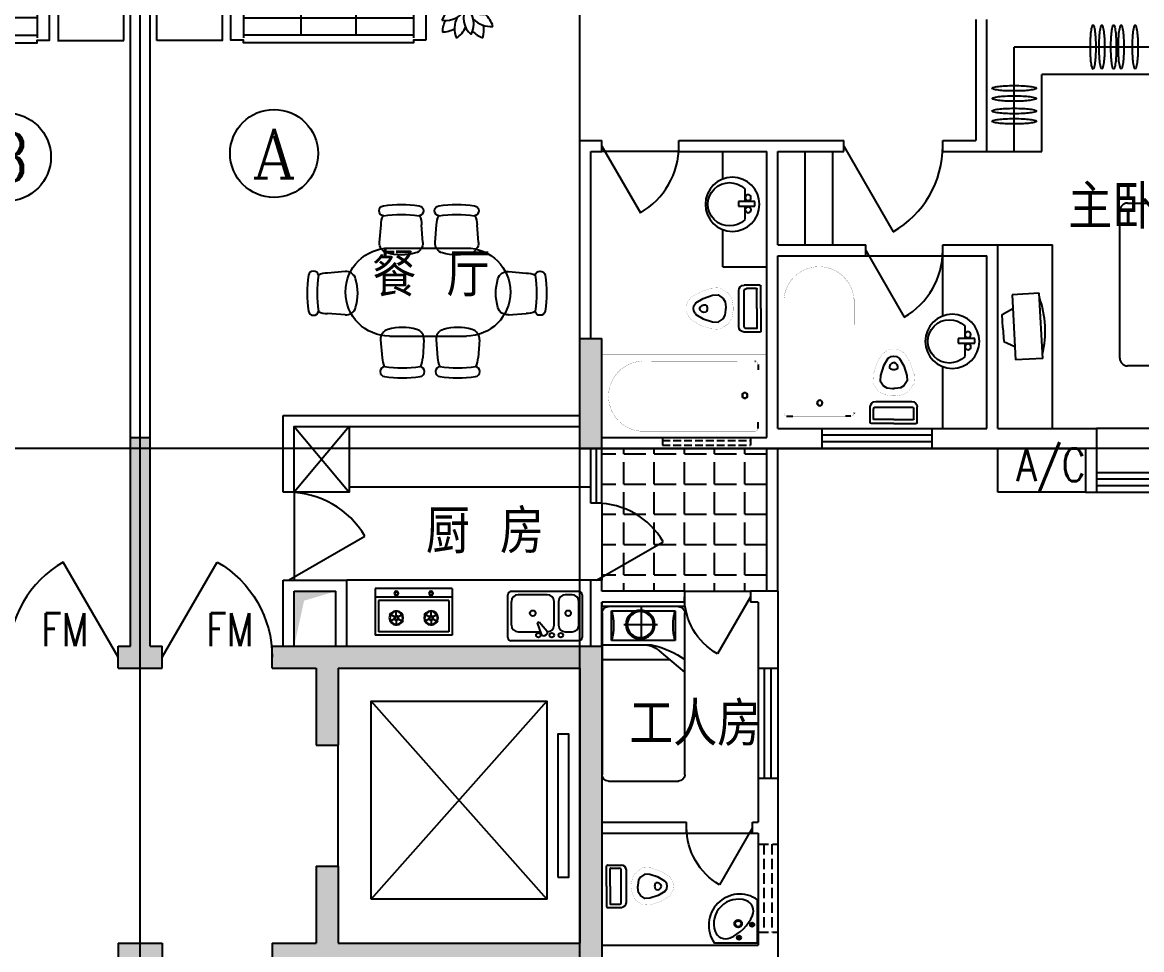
# Model space of a CAD drawing. Header units: millimetres. Extents: x 1460 to 36657, y 698 to 48137.
# Drawn here: x 15334 to 25516, y 28527 to 36962 of the extents above; entities that cross this region are included whole.
import ezdxf
from ezdxf.enums import TextEntityAlignment as Align

# ---------------------------------------------------------------- set-up
doc = ezdxf.new("R2010")
doc.units = ezdxf.units.MM
doc.linetypes.add('DASH', pattern=[0.35, 0.25, -0.1])
doc.linetypes.add('DOTE', pattern=[2.42, 2, -0.2, 0.02, -0.2])
for name, color, linetype in [('AXIS', 3, 'Continuous'), ('AXIS_TEXT', 7, 'Continuous'), ('DOTE', 1, 'DOTE'), ('F', 12, 'Continuous'), ('MC', 4, 'Continuous'), ('SO', 9, 'Continuous'), ('WALL', 4, 'Continuous'), ('WINDOW', 5, 'Continuous'), ('WINDOW_TEXT', 7, 'Continuous')]:
    doc.layers.add(name, color=color, linetype=linetype)
doc.styles.add('ATT', font='TXT')
doc.styles.add('CHINA', font='romant', dxfattribs={"width": 0.8, "height": 150, "bigfont": 'fs64f'})
doc.styles.add('COMPLEX', font='COMPLEX')
doc.styles.add('DIM_FONT', font='SIMPLEX.shx', dxfattribs={"width": 0.8})
doc.styles.add('HZTXT', font='SIMPLEX', dxfattribs={"bigfont": 'HZTXT'})
doc.styles.add('SIMPLEX', font='SIMPLEX.SHX')
doc.styles.get("Standard").update_dxf_attribs({"font": 'arial.ttf'})

# ---------------------------------------------------------------- blocks, each defined once
blk = doc.blocks.new('_DBLK')
blk.add_line((-0.5, 0), (0, -0.866))
blk.add_arc((-0.5, 0), 1, 300, 0)
at = {"style": 'SIMPLEX', "flags": 9}
blk.add_attdef('A', text='', height=1, dxfattribs=at).set_placement((0, 1.5), align=Align.MIDDLE)
blk = doc.blocks.new('12PCOU13')
at = {"color": 0, "linetype": 'ByBlock'}
for p, q in [((24, 37), (24, 35)), ((23, 34), (2, 34)), ((3, -34), (3, 34)), ((10, 34), (10, -34)), ((12, 34), (12, -34)), ((14, 34), (14, -34)), ((24, 35), (23, 34)), ((27, 34), (23, 34)), ((33, 11), (3, 11)), ((33, -11), (3, -11)), ((23, -34), (2, -34)), ((27, -34), (23, -34)), ((24, -35), (23, -34)), ((24, -37), (24, -35))]:
    blk.add_line(p, q, dxfattribs=at)
blk.add_lwpolyline([(1, -39), (1, -34), (0, -34), (0, 34), (1, 34), (1, 39), (23, 39), (24, 37), (27, 37), (27, 34), (33, 34), (33, -34), (27, -34), (27, -37), (24, -37), (23, -39)], close=True, dxfattribs=at)
blk = doc.blocks.new('-SOF5')
at = {"xscale": 22.75, "yscale": 22.75, "zscale": 22.75}
blk.add_blockref('12PCOU13', (-6, 890), dxfattribs=at)
blk = doc.blocks.new('12PPLT03')
at = {"color": 0, "linetype": 'ByBlock'}
for centre, radius, start, end in [((-0.374, 0.045), 0.323, 57.5086, 91.2476), ((0.135, 0.406), 0.518, 184.2105, 205.3514), ((0.152, 0.32), 0.354, 170.7761, 244.5159), ((-0.318, 0.073), 0.327, 347.0447, 68.2473), ((0.333, 0.25), 0.417, 143.1301, 173.4932), ((-0.292, 0.25), 0.384, 351.1324, 40.6013), ((0.428, -0.003), 0.518, 112.2105, 133.3514), ((-0.073, 0.37), 0.323, 345.5086, 19.2476), ((-0.328, -0.2), 0.384, 63.1324, 112.6013), ((-0.029, 0.325), 0.327, 275.0447, 356.2473), ((0.351, -0.046), 0.354, 98.7761, 172.5159), ((0.341, -0.24), 0.417, 71.1301, 101.4931), ((-0.135, 0.394), 0.417, 215.1301, 245.4932), ((-0.168, -0.28), 0.327, 59.0447, 140.2473), ((-0.257, 0.244), 0.354, 242.7761, 316.5159), ((-0.311, -0.169), 0.354, 314.7761, 28.5159), ((0.065, -0.348), 0.354, 26.7761, 100.5159), ((0.3, 0.128), 0.327, 203.0447, 284.2473), ((0.148, 0.355), 0.384, 279.1324, 328.6013), ((0.129, -0.408), 0.518, 40.2105, 61.3514), ((-0.159, -0.342), 0.323, 129.5086, 163.2476), ((0.089, -0.374), 0.384, 135.1324, 184.6013), ((0.214, -0.246), 0.327, 131.0447, 212.2473), ((0.329, 0.183), 0.323, 273.5086, 307.2476), ((-0.344, 0.254), 0.518, 256.2105, 277.3514), ((-0.417, -0.006), 0.417, 287.1301, 317.4932), ((0.383, -0.031), 0.384, 207.1324, 256.6013), ((-0.123, -0.398), 0.417, 359.1301, 29.4931), ((0.276, -0.256), 0.323, 201.5086, 235.2476), ((-0.348, -0.249), 0.518, 328.2105, 349.3514)]:
    blk.add_arc(centre, radius, start, end, dxfattribs=at)
at = {"color": 0, "linetype": 'ByBlock', "style": 'ATT'}
for tag, p, flags in [('ITEM', (0, -2.25), 3), ('ROOM_NUMBER', (0, -3.583), 1)]:
    blk.add_attdef(tag, p, '', height=1, dxfattribs=dict(at, flags=flags))
blk = doc.blocks.new('F-FLOW5')
at = {"xscale": 6, "yscale": 6, "zscale": 6}
blk.add_blockref('12PPLT03', (-0.03, 0.27), dxfattribs=at)
blk = doc.blocks.new('-FLOW4')
at = {"xscale": 75, "yscale": 75, "zscale": 75}
blk.add_blockref('F-FLOW5', (-3.1, -19.1), dxfattribs=at)
blk = doc.blocks.new('12PLMP13')
at = {"color": 0, "linetype": 'ByBlock'}
for p, q in [((7.88, 3), (0, 3)), ((0, 3), (0, -3)), ((18, 0.38), (0.83, 0.38)), ((7.88, 0.38), (7.88, 3)), ((18, 0.38), (18, -0.38)), ((18, 0.25), (67.39, 0.25)), ((0, -3), (7.88, -3)), ((0.83, -0.38), (18, -0.38)), ((7.88, -3), (7.88, -0.38)), ((18, -0.25), (67.39, -0.25))]:
    blk.add_line(p, q, dxfattribs=at)
for centre, radius in [((0.5, 0), 0.5), ((69.12, 0), 1.75)]:
    blk.add_circle(centre, radius, dxfattribs=at)
blk.add_arc((69.12, 0), 7.62, 181.8789, 178.1211, dxfattribs=at)
blk = doc.blocks.new('-LAMP6')
at = {"xscale": 23, "yscale": 23, "zscale": 23}
blk.add_blockref('12PLMP13', (3, 15), dxfattribs=at)
blk = doc.blocks.new('-SOFZ33')
at = {"layer": 'F'}
for p, q in [((-123, 305), (479, 305)), ((-116, -283), (-116, 305)), ((479, 305), (479, -283)), ((479, -283), (-116, -283))]:
    blk.add_line(p, q, dxfattribs=at)
blk.add_lwpolyline([(-1969, -196), (-2099, -196), (-2099, -1984, 0.414214), (-1799, -2284), (-35, -2284), (-35, -2118)], format="xyb", dxfattribs=at)
blk.add_circle((-1076, -1152), 320, dxfattribs=at)
for p, rotation in [((-1972, 321), 270), ((482, -340), 180)]:
    blk.add_blockref('-SOF5', p, dxfattribs=dict(at, rotation=rotation))
at = {"layer": 'F', "xscale": 1.32, "yscale": 1.32, "zscale": 1.32, "rotation": 270}
blk.add_blockref('-FLOW4', (-2340, -4), dxfattribs=at)
at = {"layer": 'F', "xscale": 0.68, "zscale": 0.68, "rotation": 226.0756363283887}
blk.add_blockref('-LAMP6', (204, 22), dxfattribs=at)
blk = doc.blocks.new('_AXISO')
blk.add_circle((0, 0), 0.5)
at = {"layer": 'AXIS_TEXT', "style": 'COMPLEX', "width": 1.041667}
blk.add_attdef('A', text='', height=0.56, dxfattribs=at).set_placement((-0.25, -0.28), (0.25, -0.28), align=Align.FIT)
blk = doc.blocks.new('_GCBLK')
at = {"linetype": 'DASH'}
for p, q in [((-0.5, -0.5), (-0.5, 0.5)), ((0.5, -0.5), (0.5, 0.5)), ((-0.5, 0.2), (0.5, 0.2)), ((-0.5, -0.2), (0.5, -0.2))]:
    blk.add_line(p, q, dxfattribs=at)
at = {"style": 'SIMPLEX', "flags": 9}
blk.add_attdef('A', text='', height=1, dxfattribs=at).set_placement((0, 1.5), align=Align.MIDDLE)
blk = doc.blocks.new('_WBLK')
for p, q in [((-0.5, 0.5), (0.5, 0.5)), ((0.5, 0.1667), (-0.5, 0.1667)), ((0.5, -0.1667), (-0.5, -0.1667)), ((-0.5, -0.5), (0.5, -0.5))]:
    blk.add_line(p, q)
at = {"layer": 'WINDOW_TEXT', "style": 'SIMPLEX', "flags": 9}
blk.add_attdef('A', text='', height=1, dxfattribs=at).set_placement((0, 1.5), align=Align.MIDDLE)
blk = doc.blocks.new('M_E7')
for p, q in [((-10, 112), (-151, 112)), ((-201, 62), (-201, -265)), ((-150, 61), (-150, -264)), ((-41, 81), (-130, 81)), ((-36, -102), (-36, 76)), ((0, -102), (0, 102)), ((-36, -102), (-36, -279)), ((0, -102), (0, -305)), ((-41, -284), (-130, -284)), ((-10, -315), (-151, -315))]:
    blk.add_line(p, q)
at = {"const_width": 1}
for points in [[(-651, -24), (-637, -1), (-550, 51), (-451, 83), (-371, 88), (-294, 37), (-262, -18), (-252, -84), (-252, -102)], [(-651, -180), (-637, -202), (-550, -254), (-451, -287), (-371, -292), (-294, -240), (-262, -186), (-252, -119), (-252, -102)]]:
    blk.add_lwpolyline(points, dxfattribs=at)
for points in [[(-597, -59), (-590, -49), (-523, -9), (-438, 19), (-389, 22), (-343, -9), (-325, -40), (-317, -89), (-317, -102)], [(-596, -145), (-590, -154), (-523, -194), (-438, -222), (-389, -225), (-343, -194), (-325, -164), (-317, -114), (-317, -102)]]:
    blk.add_lwpolyline(points)
blk.add_lwpolyline([(-644, -15, 0.39866), (-643, -191, 0.39866)], format="xyb", dxfattribs=at)
for centre, radius, start, end in [((-151, 62), 50, 90, 180), ((-10, 102), 10, 0, 90), ((-130, 61), 20, 90, 180), ((-41, 76), 5, 0, 90), ((-551, -102), 62.6, 137.0381, 223.979), ((-511, -114), 47.8, 77.2641, 164.6652), ((-511, -89), 47.8, 195.3348, 282.7359), ((-541, -103), 54.1, 1.1332, 40.3816), ((-541, -101), 54.1, 319.6184, 358.8668), ((-151, -265), 50, 180, 270), ((-130, -264), 20, 180, 270), ((-41, -279), 5, 270, 0), ((-10, -305), 10, 270, 0)]:
    blk.add_arc(centre, radius, start, end)
at = {"width": 0.8, "flags": 9}
for tag in ['XSIZE', 'YSIZE']:
    blk.add_attdef(tag, (0, 0), '', height=0.5, dxfattribs=at)
blk = doc.blocks.new('M_E25ESP')
at = {"color": 0, "linetype": 'ByBlock'}
for p, q in [((0, -307), (0, 307)), ((31, 338), (419, 338)), ((358, 307), (143, 307)), ((450, 307), (450, -307)), ((82, 245), (82, 40)), ((419, -20), (419, 245)), ((48, 2), (57, -12)), ((59, 31), (163, 70)), ((173, 53), (87, -18)), ((163, 70), (173, 53)), ((143, -82), (358, -82)), ((82, -184), (82, -245)), ((358, -123), (143, -123)), ((419, -245), (419, -184)), ((419, -338), (31, -338)), ((143, -307), (358, -307))]:
    blk.add_line(p, q, dxfattribs=at)
for centre, radius in [((251, 112), 25.6), ((51, 61), 20.5), ((51, -61), 20.5), ((51, -143), 20.5), ((251, -210), 25.6)]:
    blk.add_circle(centre, radius, dxfattribs=at)
for centre, radius, start, end in [((31, 307), 30.7, 90, 180), ((143, 245), 61.4, 90, 180), ((358, 245), 61.4, 0, 90), ((419, 307), 30.7, 0, 90), ((66, 12), 20.5, 110.5377, 210), ((74, -2), 20.5, 210, 309.4623), ((143, -20), 61.4, 180, 270), ((358, -20), 61.4, 270, 0), ((143, -184), 61.4, 90, 180), ((358, -184), 61.4, 0, 90), ((143, -245), 61.4, 180, 270), ((358, -245), 61.4, 270, 0), ((31, -307), 30.7, 180, 270), ((419, -307), 30.7, 270, 0)]:
    blk.add_arc(centre, radius, start, end, dxfattribs=at)
at = {"style": 'DIM_FONT', "width": 0.8, "flags": 9}
for tag in ['XSIZE', 'YSIZE']:
    blk.add_attdef(tag, (0, 0), '', height=0.5, dxfattribs=at)
blk = doc.blocks.new('12PSTG01')
at = {"color": 0, "linetype": 'ByBlock'}
for p, q in [((-4.996459, 8.562867), (-11.998837, 7.942727)), ((-4.996459, -8.562867), (-11.998837, -8.055343))]:
    blk.add_line(p, q, dxfattribs=at)
for centre, radius, start, end in [((28, 0), 48, 171.544527, 188.455473), ((-17.5, 6.763875), 2, 8.455473, 171.544527), ((31.956522, 0), 48, 171.544527, 188.455473), ((-11.998837, -0.056308), 7.999035, 90, 116.212212), ((-4.647836, 4.578088), 4, 16.10866, 95), ((-20.5, 0), 20.5, 343.89134, 16.10866), ((-17.5, -6.763875), 2, 188.455473, 351.544527), ((-11.998837, -0.056308), 7.999035, 243.61801, 270), ((-4.647836, -4.578088), 4, 265, 343.89134)]:
    blk.add_arc(centre, radius, start, end, dxfattribs=at)
at = {"color": 0, "linetype": 'ByBlock', "style": 'ATT'}
for tag, p, flags in [('ITEM', (-19.5, -17.5), 3), ('ROOM_NUMBER', (-19.5, -25.5), 1)]:
    blk.add_attdef(tag, p, '', height=6, dxfattribs=dict(at, flags=flags))
blk = doc.blocks.new('-CHAI2')
at = {"xscale": 23, "yscale": 23, "zscale": 23}
blk.add_blockref('12PSTG01', (458, 200), dxfattribs=at)
blk = doc.blocks.new('-KTH3')
at = {"layer": 'F'}
for p, q in [((331, 392), (-369, 392)), ((331, -408), (-369, -408))]:
    blk.add_line(p, q, dxfattribs=at)
for centre, start, end in [((-369, -8), 90, 270), ((331, -8), 270, 90)]:
    blk.add_arc(centre, 400, start, end, dxfattribs=at)
at = {"layer": 'F', "rotation": 270}
for p in [(-481, 787), (24, 787)]:
    blk.add_blockref('-CHAI2', p, dxfattribs=at)
at = {"layer": 'F'}
blk.add_blockref('-CHAI2', (-1095, -218), dxfattribs=at)
at = {"layer": 'F', "xscale": -1}
blk.add_blockref('-CHAI2', (1078, -218), dxfattribs=at)
at = {"layer": 'F', "xscale": -1, "rotation": 270}
for p in [(-490, -787), (14, -787)]:
    blk.add_blockref('-CHAI2', p, dxfattribs=at)
blk = doc.blocks.new('-KTH1')
at = {"layer": 'F'}
for p, q in [((-424, 700), (-424, 0)), ((0, 700), (-424, 700)), ((-394, 670), (-394, 30)), ((-110, 670), (-394, 670)), ((-110, 670), (-110, 30)), ((-80, 700), (-80, 0)), ((0, 700), (0, 0)), ((-277, 524), (-304, 570)), ((-258, 524), (-232, 570)), ((-287, 508), (-340, 508)), ((-277, 491), (-304, 445)), ((-258, 491), (-232, 445)), ((-249, 508), (-196, 508)), ((-277, 209), (-304, 255)), ((-258, 209), (-232, 255)), ((-287, 192), (-340, 192)), ((-277, 176), (-304, 130)), ((-258, 176), (-232, 130)), ((-249, 192), (-196, 192)), ((0, 0), (-424, 0)), ((-110, 30), (-394, 30))]:
    blk.add_line(p, q, dxfattribs=at)
for centre, radius in [((-268, 508), 63.8), ((-268, 508), 58.8), ((-268, 508), 18.8), ((-268, 508), 13.8), ((-44, 508), 18.8), ((-44, 508), 13.8), ((-268, 192), 63.8), ((-268, 192), 58.8), ((-268, 192), 18.8), ((-268, 192), 13.8), ((-44, 192), 18.8), ((-44, 192), 13.8)]:
    blk.add_circle(centre, radius, dxfattribs=at)
blk = doc.blocks.new('M_E33IEP')
at = {"linetype": 'Continuous'}
for p, q in [((135, 135), (135, 20)), ((44, -21), (44, 20)), ((44, 20), (194, 20)), ((194, 20), (194, -21)), ((194, -21), (44, -21)), ((135, -21), (135, -144))]:
    blk.add_line(p, q, dxfattribs=at)
for centre, radius in [((248, -5), 246), ((106, 56), 26.7), ((105, -55), 26.7)]:
    blk.add_circle(centre, radius, dxfattribs=at)
blk.add_arc((274, -5), 197, 225.2527, 134.7473, dxfattribs=at)
at = {"style": 'DIM_FONT', "width": 0.8, "flags": 9}
for tag in ['XSIZE', 'YSIZE']:
    blk.add_attdef(tag, (0, 0), '', height=0.5, dxfattribs=at)
at = {"linetype": 'Continuous', "style": 'CHINA', "width": 0.8, "flags": 9}
for tag in ['XSIZE', 'YSIZE']:
    blk.add_attdef(tag, (2, -251), '', height=150, dxfattribs=at)
blk = doc.blocks.new('M_E4')
for p, q in [((670, -80), (670, -137)), ((670, -86), (670, -97)), ((670, -663), (670, -614))]:
    blk.add_line(p, q)
at = {"const_width": 1.5}
for points in [[(-750, -750), (-750, 0)], [(-750, 0), (750, 0)], [(750, 0), (750, -750)], [(608, -56), (640, -56)], [(670, -90), (670, -656)], [(670, -663), (670, -655)], [(750, -750), (-750, -750)]]:
    blk.add_lwpolyline(points, dxfattribs=at)
for points in [[(-399, -56, 0.930688), (-388, -693, 0.930688)], [(670, -86, 0.414214), (640, -56, 0.414214)], [(670, -90, 0.041784), (670, -85, 0.412615)], [(640, -693, 0.414214), (670, -663, 0.414214)]]:
    blk.add_lwpolyline(points, format="xyb", dxfattribs=at)
at = {"const_width": 1.5, "flags": 128}
for points in [[(-399, -56), (608, -56)], [(-399, -694), (645, -692)]]:
    blk.add_lwpolyline(points, dxfattribs=at)
for radius in [25, 23]:
    blk.add_circle((550, -381), radius)
blk.add_arc((640, -663), 30, 270, 280.176)
at = {"width": 0.8, "flags": 9}
for tag in ['XSIZE', 'YSIZE']:
    blk.add_attdef(tag, (0, 0), '', height=0.5, dxfattribs=at)
blk = doc.blocks.new('*X35')
at = {"color": 0}
for p, q in [((62500, 17050), (62625, 17050)), ((62700, 17050), (62700, 17100)), ((62700, 17050), (62900, 17050)), ((62975, 17050), (62975, 17100)), ((62975, 17050), (63175, 17050)), ((63250, 17050), (63250, 17100)), ((63250, 17050), (63450, 17050)), ((63525, 17050), (63525, 17100)), ((63525, 17050), (63725, 17050)), ((63800, 17050), (63800, 17100)), ((63800, 17050), (64000, 17050)), ((62700, 16775), (62700, 16975)), ((62975, 16775), (62975, 16975)), ((63250, 16775), (63250, 16975)), ((63525, 16775), (63525, 16975)), ((63800, 16775), (63800, 16975)), ((62500, 16775), (62625, 16775)), ((62700, 16775), (62900, 16775)), ((62700, 16551), (62700, 16700)), ((62975, 16775), (63175, 16775)), ((62975, 16500), (62975, 16700)), ((63250, 16775), (63450, 16775)), ((63250, 16500), (63250, 16700)), ((63525, 16775), (63725, 16775)), ((63525, 16500), (63525, 16700)), ((63800, 16775), (64000, 16775)), ((63800, 16500), (63800, 16700)), ((62500, 16500), (62625, 16500)), ((62700, 16500), (62700, 16551)), ((62700, 16500), (62801, 16500)), ((62801, 16500), (62900, 16500)), ((62975, 16500), (63175, 16500)), ((63250, 16500), (63450, 16500)), ((63525, 16500), (63725, 16500)), ((63800, 16500), (64000, 16500)), ((62700, 16225), (62700, 16425)), ((62975, 16343), (62975, 16425)), ((63250, 16225), (63250, 16425)), ((63525, 16225), (63525, 16425)), ((63800, 16225), (63800, 16425)), ((62975, 16225), (62975, 16343)), ((62500, 16225), (62625, 16225)), ((62700, 16225), (62900, 16225)), ((62975, 16225), (63048, 16225)), ((63048, 16225), (63175, 16225)), ((63250, 16225), (63450, 16225)), ((63525, 16225), (63725, 16225)), ((63800, 16225), (64000, 16225)), ((62700, 15950), (62700, 16150)), ((62975, 15950), (62975, 16150)), ((63250, 15950), (63250, 16150)), ((63525, 15950), (63525, 16150)), ((63800, 15950), (63800, 16150)), ((62500, 15950), (62625, 15950)), ((62700, 15950), (62900, 15950)), ((62975, 15950), (63115, 15950)), ((63115, 15950), (63175, 15950)), ((63250, 15950), (63450, 15950)), ((63525, 15950), (63725, 15950)), ((63800, 15950), (64000, 15950)), ((62700, 15800), (62700, 15875)), ((62975, 15800), (62975, 15875)), ((63250, 15800), (63250, 15875)), ((63525, 15800), (63525, 15875)), ((63800, 15800), (63800, 15875))]:
    blk.add_line(p, q, dxfattribs=at)
blk = doc.blocks.new('-BED1')
at = {"layer": 'F', "linetype": 'ByBlock'}
for p, q in [((47, 892), (1, 892)), ((1, -5), (1, 892)), ((47, -5), (47, 892)), ((116, 892), (1868, 892)), ((461, 892), (461, 393)), ((622, 892), (622, 156)), ((93, 789), (93, 99)), ((415, 789), (93, 789)), ((415, 99), (415, 789)), ((1937, 823), (1937, 64)), ((757, -4), (526, 270)), ((93, 99), (415, 99)), ((47, -5), (1, -5)), ((1868, -5), (116, -5))]:
    blk.add_line(p, q, dxfattribs=at)
for centre, radius, start, end in [((116, 823), 69, 90, 180), ((1868, 823), 69, 0, 90), ((254, 1341), 575, 253.7398, 286.2602), ((737, 448), 276, 180, 220.1059), ((737, 393), 276, 180, 193.3928), ((1379, 546), 936, 193.3928, 216.0202), ((254, -453), 575, 73.7398, 106.2602), ((116, 64), 69, 180, 270), ((1868, 64), 69, 270, 0)]:
    blk.add_arc(centre, radius, start, end, dxfattribs=at)
blk = doc.blocks.new('-BEDD1')
at = {"layer": 'F'}
for p, q in [((-616, -2333), (-616, -1956)), ((-801, -2136), (-439, -2136))]:
    blk.add_line(p, q, dxfattribs=at)
for radius in [157, 141]:
    blk.add_circle((-624, -2136), radius, dxfattribs=at)
at = {"layer": 'F', "rotation": 90}
blk.add_blockref('-BED1', (-147, -2379), dxfattribs=at)
blk = doc.blocks.new('-BED2')
at = {"layer": 'F', "linetype": 'ByBlock'}
for p, q in [((-4, 4), (-4, 1484)), ((65, 1484), (-4, 1484)), ((65, 4), (65, 1484)), ((134, 1484), (1836, 1484)), ((479, 1105), (479, 1484)), ((663, 533), (663, 1484)), ((111, 1415), (111, 817)), ((433, 1415), (111, 1415)), ((433, 817), (433, 1415)), ((1905, 1415), (1905, 73)), ((111, 817), (433, 817)), ((433, 671), (111, 671)), ((111, 671), (111, 73)), ((433, 73), (433, 671)), ((65, 4), (-4, 4)), ((111, 73), (433, 73)), ((1836, 4), (134, 4))]:
    blk.add_line(p, q, dxfattribs=at)
for centre, radius, start, end in [((134, 1415), 69, 90, 180), ((1836, 1415), 69, 0, 90), ((272, 1967), 575, 253.7398, 286.2602), ((1679, 1158), 1201, 181.9999, 210.0799), ((2598, 1082), 2119, 179.3747, 194.6738), ((272, 265), 575, 73.7398, 106.2602), ((272, 1223), 575, 253.7398, 286.2602), ((-1028, -73), 1693, 2.616, 21.4069), ((13, 39), 813, 357.5673, 39.5461), ((134, 73), 69, 180, 270), ((272, -479), 575, 73.7398, 106.2602), ((1836, 73), 69, 270, 0)]:
    blk.add_arc(centre, radius, start, end, dxfattribs=at)
blk = doc.blocks.new('11PTVN02')
at = {"color": 0, "linetype": 'ByBlock'}
for p, q in [((14, 24), (4, 24)), ((4, 24), (4, 0)), ((14, 0), (14, 24)), ((0, 17), (4, 19)), ((0, 12), (0, 17)), ((0, 12), (0, 7)), ((0, 7), (4, 5)), ((14, 0), (4, 0))]:
    blk.add_line(p, q, dxfattribs=at)
blk.add_arc((-21.5, 12), 37, 343.6295, 16.3705, dxfattribs=at)
at = {"color": 0, "linetype": 'ByBlock', "style": 'ATT'}
for tag, p, flags in [('ITEM', (1, -12), 3), ('ROOM_NUMBER', (1, -20), 1), ('WIDTH', (1, -29), 3), ('DEPTH', (1, -38), 3)]:
    blk.add_attdef(tag, p, '', height=6, dxfattribs=dict(at, flags=flags))
blk = doc.blocks.new('-TV')
at = {"xscale": 25, "yscale": 25, "zscale": 25}
blk.add_blockref('11PTVN02', (-1, -1), dxfattribs=at)

msp = doc.modelspace()

# ---------------------------------------------------------------- linework, layer by layer
at = {"layer": 'DOTE'}
for p, q in [((16406.7, 17036.7), (16406.7, 43336.7)), ((20406.7, 17036.7), (20406.7, 43336.7)), ((28806.7, 33086.7), (3406.7, 33086.7))]:
    msp.add_line(p, q, dxfattribs=at)
at = {"layer": 'F'}
for p, q in [((25706.7, 36736.7), (24356.7, 36736.7)), ((24356.7, 35786.7), (24356.7, 36736.7)), ((25706.7, 36486.7), (24606.7, 36486.7)), ((24606.7, 35786.7), (24606.7, 36486.7)), ((21706.7, 35537.8), (21706.7, 35786.7)), ((22456.7, 34936.7), (22456.7, 35786.7)), ((22706.7, 34936.7), (22706.7, 35786.7)), ((24106.7, 35786.7), (24606.7, 35786.7)), ((21706.7, 34736.7), (21706.7, 35076.5)), ((24206.7, 34936.7), (24706.7, 34936.7)), ((24206.7, 34936.7), (24695.8, 34936.7)), ((24706.7, 33266.7), (24706.7, 34936.7)), ((23006.7, 34836.7), (23706.7, 34836.7)), ((23706.7, 34291.1), (23706.7, 34836.7)), ((21706.7, 34736.7), (22106.7, 34736.7)), ((23706.7, 33266.7), (23706.7, 33829.8)), ((17806.7, 33286.7), (18306.7, 32686.7)), ((18306.7, 33286.7), (17806.7, 32686.7)), ((26306.7, 33266.7), (25106.7, 33266.7)), ((18306.7, 32736.7), (20506.7, 32736.7)), ((20506.7, 31886.6), (18286.7, 31886.6)), ((21376.7, 29586.7), (21976.7, 29586.7)), ((22021.1, 28586.7), (22021.1, 28980)), ((22021.1, 28586.7), (21629.5, 28586.7))]:
    msp.add_line(p, q, dxfattribs=at)
for points in [[(25074.3, 36536.7, -0.3318244), (25068.2, 36541.2, -0.0416712), (25056.9, 36595.2, -0.0179092), (25051.8, 36653.9, -0.0127535), (25049.7, 36736.7, -0.0127535), (25051.8, 36819.4, -0.0179092), (25056.9, 36878.1, -0.0416712), (25068.2, 36932.1, -0.3318244), (25074.3, 36936.7, -0.3318244), (25080.5, 36932.1, -0.0416712), (25091.7, 36878.1, -0.0179092), (25096.9, 36819.4, -0.0127535), (25099, 36736.7, -0.0127535), (25096.9, 36653.9, -0.0179092), (25091.7, 36595.2, -0.0416712), (25080.5, 36541.2, -0.3318244)], [(25154.3, 36536.7, -0.3318244), (25148.1, 36541.2, -0.0416712), (25136.8, 36595.2, -0.0179092), (25131.7, 36653.9, -0.0127535), (25129.6, 36736.7, -0.0127535), (25131.7, 36819.4, -0.0179092), (25136.8, 36878.1, -0.0416712), (25148.1, 36932.1, -0.3318244), (25154.3, 36936.7, -0.3318244), (25160.4, 36932.1, -0.0416712), (25171.7, 36878.1, -0.0179092), (25176.8, 36819.4, -0.0127535), (25178.9, 36736.7, -0.0127535), (25176.8, 36653.9, -0.0179092), (25171.7, 36595.2, -0.0416712), (25160.4, 36541.2, -0.3318244)], [(25260.9, 36536.7, -0.3318244), (25254.8, 36541.2, -0.0416712), (25243.5, 36595.2, -0.0179092), (25238.4, 36653.9, -0.0127535), (25236.3, 36736.7, -0.0127535), (25238.4, 36819.4, -0.0179092), (25243.5, 36878.1, -0.0416712), (25254.8, 36932.1, -0.3318244), (25260.9, 36936.7, -0.3318244), (25267.1, 36932.1, -0.0416712), (25278.4, 36878.1, -0.0179092), (25283.5, 36819.4, -0.0127535), (25285.6, 36736.7, -0.0127535), (25283.5, 36653.9, -0.0179092), (25278.4, 36595.2, -0.0416712), (25267.1, 36541.2, -0.3318244)], [(25329.2, 36536.7, -0.3318244), (25323.1, 36541.2, -0.0416712), (25311.8, 36595.2, -0.0179092), (25306.7, 36653.9, -0.0127535), (25304.6, 36736.7, -0.0127535), (25306.7, 36819.4, -0.0179092), (25311.8, 36878.1, -0.0416712), (25323.1, 36932.1, -0.3318244), (25329.2, 36936.7, -0.3318244), (25335.4, 36932.1, -0.0416712), (25346.7, 36878.1, -0.0179092), (25351.8, 36819.4, -0.0127535), (25353.9, 36736.7, -0.0127535), (25351.8, 36653.9, -0.0179092), (25346.7, 36595.2, -0.0416712), (25335.4, 36541.2, -0.3318244)], [(25457.5, 36536.7, -0.3318244), (25451.4, 36541.2, -0.0416712), (25440.1, 36595.2, -0.0179092), (25435, 36653.9, -0.0127535), (25432.9, 36736.7, -0.0127535), (25435, 36819.4, -0.0179092), (25440.1, 36878.1, -0.0416712), (25451.4, 36932.1, -0.3318244), (25457.5, 36936.7, -0.3318244), (25463.7, 36932.1, -0.0416712), (25475, 36878.1, -0.0179092), (25480.1, 36819.4, -0.0127535), (25482.2, 36736.7, -0.0127535), (25480.1, 36653.9, -0.0179092), (25475, 36595.2, -0.0416712), (25463.7, 36541.2, -0.3318244)], [(24556.7, 36362.2, -0.3318244), (24552.1, 36356, -0.0416712), (24498.1, 36344.7, -0.0179092), (24439.4, 36339.6, -0.0127535), (24356.7, 36337.5, -0.0127535), (24273.9, 36339.6, -0.0179092), (24215.2, 36344.7, -0.0416712), (24161.3, 36356, -0.3318244), (24156.7, 36362.2, -0.3318244), (24161.3, 36368.3, -0.0416712), (24215.2, 36379.6, -0.0179092), (24273.9, 36384.7, -0.0127535), (24356.7, 36386.8, -0.0127535), (24439.4, 36384.7, -0.0179092), (24498.1, 36379.6, -0.0416712), (24552.1, 36368.3, -0.3318244)], [(24556.7, 36268.9, -0.3318244), (24552.1, 36262.7, -0.0416712), (24498.1, 36251.4, -0.0179092), (24439.4, 36246.3, -0.0127535), (24356.7, 36244.2, -0.0127535), (24273.9, 36246.3, -0.0179092), (24215.2, 36251.4, -0.0416712), (24161.3, 36262.7, -0.3318244), (24156.7, 36268.9, -0.3318244), (24161.3, 36275, -0.0416712), (24215.2, 36286.3, -0.0179092), (24273.9, 36291.4, -0.0127535), (24356.7, 36293.5, -0.0127535), (24439.4, 36291.4, -0.0179092), (24498.1, 36286.3, -0.0416712), (24552.1, 36275, -0.3318244)], [(24556.7, 36155.3, -0.3318244), (24552.1, 36149.2, -0.0416712), (24498.1, 36137.9, -0.0179092), (24439.4, 36132.8, -0.0127535), (24356.7, 36130.7, -0.0127535), (24273.9, 36132.8, -0.0179092), (24215.2, 36137.9, -0.0416712), (24161.3, 36149.2, -0.3318244), (24156.7, 36155.3, -0.3318244), (24161.3, 36161.5, -0.0416712), (24215.2, 36172.7, -0.0179092), (24273.9, 36177.9, -0.0127535), (24356.7, 36180, -0.0127535), (24439.4, 36177.9, -0.0179092), (24498.1, 36172.7, -0.0416712), (24552.1, 36161.5, -0.3318244)], [(24556.7, 36062, -0.3318244), (24552.1, 36055.8, -0.0416712), (24498.1, 36044.6, -0.0179092), (24439.4, 36039.5, -0.0127535), (24356.7, 36037.3, -0.0127535), (24273.9, 36039.5, -0.0179092), (24215.2, 36044.6, -0.0416712), (24161.3, 36055.8, -0.3318244), (24156.7, 36062, -0.3318244), (24161.3, 36068.1, -0.0416712), (24215.2, 36079.4, -0.0179092), (24273.9, 36084.5, -0.0127535), (24356.7, 36086.6, -0.0127535), (24439.4, 36084.5, -0.0179092), (24498.1, 36079.4, -0.0416712), (24552.1, 36068.1, -0.3318244)]]:
    msp.add_lwpolyline(points, format="xyb", close=True, dxfattribs=at)
msp.add_lwpolyline([(18306.7, 33286.7), (18306.7, 32686.7), (17806.7, 32686.7), (17806.7, 33286.7)], close=True, dxfattribs=at)
for centre, radius in [((21845.8, 28761.9), 34.6), ((21845.8, 28761.9), 26.5), ((21972.8, 28754.2), 19), ((21972.8, 28754.2), 10), ((21853.6, 28635), 19), ((21853.6, 28635), 10)]:
    msp.add_circle(centre, radius, dxfattribs=at)
for centre, radius, start, end in [((21859.6, 28749.2), 281.7, 55.02413, 215.23469), ((21846.8, 28763), 221.9, 71.56511, 198.43489), ((21885.4, 28878.6), 100, 335.61574, 71.56511), ((21603.3, 29006.5), 409.7, 294.38426, 335.61574), ((21731.1, 28724.4), 100, 198.43489, 294.38426)]:
    msp.add_arc(centre, radius, start, end, dxfattribs=at)
msp.add_solid([(17806.7, 31286.7), (17806.7, 31786.7), (17897, 31700.9), (18186.7, 31786.7)], dxfattribs=at)
at = {"layer": 'MC'}
for p, q in [((21306.7, 35786.7), (20606.7, 35786.7)), ((20506.7, 32586.7), (20506.7, 33086.7)), ((20556.7, 32586.7), (20556.7, 33086.7)), ((20606.7, 32586.7), (20606.7, 33086.7)), ((22106.7, 31786.7), (22106.7, 33086.7)), ((22206.7, 31786.7), (22206.7, 33086.7)), ((24206.7, 32686.7), (24206.7, 33086.7)), ((17806.7, 32686.7), (17806.7, 31886.7)), ((25006.7, 32686.7), (24206.7, 32686.7)), ((20606.7, 32586.7), (20506.7, 32586.7)), ((20606.7, 32586.7), (20506.7, 32586.7)), ((20606.7, 32586.7), (20606.7, 31886.7)), ((21356.7, 31786.7), (21956.7, 31786.7)), ((20106.7, 28986.7), (18506.7, 30786.7)), ((18506.7, 28986.7), (20106.7, 30786.7)), ((18206.7, 29286.7), (18206.7, 30386.7))]:
    msp.add_line(p, q, dxfattribs=at)
for points in [[(18506.7, 28986.7), (18506.7, 30786.7), (20106.7, 30786.7), (20106.7, 28986.7)], [(20206.7, 29186.7), (20306.7, 29186.7), (20306.7, 30486.7), (20206.7, 30486.7)]]:
    msp.add_lwpolyline(points, close=True, dxfattribs=at)
at = {"layer": 'SO'}
for points in [[(20606.7, 34086.7), (20406.7, 34086.7), (20606.7, 33086.7), (20406.7, 33086.7)], [(16316.7, 33186.7), (16496.7, 33186.7), (16316.7, 31286.7), (16496.7, 31286.7)], [(16206.7, 31286.7), (16206.7, 31086.7), (16606.7, 31286.7), (16606.7, 31086.7)], [(20406.7, 31086.7), (20606.7, 31286.7), (17606.7, 31086.7), (17606.7, 31286.7)], [(20406.7, 28586.7), (20606.7, 28386.7), (20406.7, 31086.7), (20606.7, 31286.7)], [(18006.7, 31086.7), (18206.7, 31086.7), (18006.7, 30386.7), (18206.7, 30386.7)], [(18006.7, 29286.7), (18206.7, 29286.7), (18006.7, 28586.7), (18206.7, 28586.7)], [(16206.7, 28586.7), (16206.7, 28386.7), (16606.7, 28586.7), (16606.7, 28386.7)], [(17606.7, 28586.7), (17606.7, 28386.7), (20406.7, 28586.7), (20606.7, 28386.7)]]:
    msp.add_solid(points, dxfattribs=at)
at = {"layer": 'WALL'}
for p, q in [((16316.7, 31286.7), (16316.7, 38586.7)), ((16496.7, 31286.7), (16496.7, 38586.7)), ((24006.7, 36986.7), (24006.7, 35886.7)), ((24106.7, 35786.7), (24106.7, 36986.7)), ((20406.7, 33086.7), (20406.7, 35886.7)), ((20406.7, 35886.7), (20606.7, 35886.7)), ((20606.7, 35786.7), (20606.7, 35886.7)), ((21306.7, 35886.7), (22806.7, 35886.7)), ((21306.7, 35786.7), (21306.7, 35886.7)), ((22806.7, 35786.7), (22806.7, 35886.7)), ((23706.7, 35886.7), (24006.7, 35886.7)), ((23706.7, 35786.7), (23706.7, 35886.7)), ((20506.7, 34086.7), (20506.7, 35786.7)), ((20506.7, 35786.7), (20606.7, 35786.7)), ((21306.7, 35786.7), (22106.7, 35786.7)), ((22106.7, 33186.7), (22106.7, 35786.7)), ((22206.7, 35786.7), (22806.7, 35786.7)), ((22206.7, 34936.7), (22206.7, 35786.7)), ((23706.7, 35786.7), (24106.7, 35786.7)), ((22206.7, 34936.7), (23006.7, 34936.7)), ((23006.7, 34836.7), (23006.7, 34936.7)), ((23706.7, 34936.7), (24206.7, 34936.7)), ((23706.7, 34836.7), (23706.7, 34936.7)), ((24206.7, 33266.7), (24206.7, 34936.7)), ((22206.7, 34836.7), (23006.7, 34836.7)), ((22206.7, 33266.7), (22206.7, 34836.7)), ((23706.7, 34836.7), (24106.7, 34836.7)), ((24106.7, 33266.7), (24106.7, 34836.7)), ((20406.7, 34086.7), (20606.7, 34086.7)), ((20606.7, 33086.7), (20606.7, 34086.7)), ((17706.7, 33386.7), (20406.7, 33386.7)), ((17706.7, 32686.7), (17706.7, 33386.7)), ((17806.7, 33286.7), (20406.7, 33286.7)), ((17806.7, 32686.7), (17806.7, 33286.7)), ((22206.7, 33266.7), (22606.7, 33266.7)), ((22606.7, 33266.7), (22606.7, 33086.7)), ((23606.7, 33266.7), (24106.7, 33266.7)), ((23606.7, 33266.7), (23606.7, 33086.7)), ((24206.7, 33266.7), (25106.7, 33266.7)), ((25106.7, 33266.7), (25106.7, 32686.7)), ((16316.7, 33186.7), (16496.7, 33186.7)), ((20606.7, 33186.7), (22106.7, 33186.7)), ((20406.7, 33086.7), (22606.7, 33086.7)), ((22106.7, 33086.7), (22106.7, 33086.7)), ((23606.7, 33086.7), (25006.7, 33086.7)), ((25006.7, 33086.7), (25006.7, 32686.7)), ((17806.7, 32686.7), (17706.7, 32686.7)), ((25006.7, 32686.7), (25106.7, 32686.7)), ((17706.7, 31886.7), (18286.7, 31886.7)), ((17706.7, 31286.7), (17706.7, 31886.7)), ((18286.7, 31286.7), (18286.7, 31886.7)), ((20606.7, 31886.7), (20506.7, 31886.7)), ((20506.7, 31286.7), (20506.7, 31886.7)), ((20606.7, 31786.7), (20606.7, 31886.7)), ((17806.7, 31786.7), (18186.7, 31786.7)), ((17806.7, 31286.7), (17806.7, 31786.7)), ((18186.7, 31286.7), (18186.7, 31786.7)), ((21356.7, 31786.7), (20606.7, 31786.7)), ((21356.7, 31786.7), (21356.7, 31686.7)), ((22206.7, 31786.7), (21956.7, 31786.7)), ((21956.7, 31786.7), (21956.7, 31686.7)), ((22206.7, 31786.7), (22206.7, 31086.7)), ((21356.7, 31686.7), (20606.7, 31686.7)), ((20606.7, 31286.7), (20606.7, 31686.7)), ((22026.7, 31686.7), (21956.7, 31686.7)), ((22026.7, 31686.7), (22026.7, 31086.7)), ((16206.7, 31086.7), (16206.7, 31286.7)), ((16206.7, 31286.7), (16316.7, 31286.7)), ((16496.7, 31286.7), (16606.7, 31286.7)), ((16606.7, 31086.7), (16606.7, 31286.7)), ((17606.7, 31286.7), (20606.7, 31286.7)), ((17606.7, 31086.7), (17606.7, 31286.7)), ((20606.7, 31286.7), (20606.7, 28386.7)), ((16206.7, 31086.7), (16606.7, 31086.7)), ((17606.7, 31086.7), (18006.7, 31086.7)), ((18006.7, 31086.7), (18006.7, 30386.7)), ((18206.7, 31086.7), (20406.7, 31086.7)), ((18206.7, 31086.7), (18206.7, 30386.7)), ((20406.7, 31086.7), (20406.7, 28586.7)), ((22026.7, 31086.7), (22206.7, 31086.7)), ((18006.7, 30386.7), (18206.7, 30386.7)), ((22026.7, 30086.7), (22206.7, 30086.7)), ((22026.7, 30086.7), (22026.7, 29686.7)), ((22206.7, 30086.7), (22206.7, 28386.7)), ((20606.7, 29686.7), (21376.7, 29686.7)), ((21376.7, 29586.7), (21376.7, 29686.7)), ((21976.7, 29586.7), (21976.7, 29686.7)), ((21976.7, 29686.7), (22026.7, 29686.7)), ((20606.7, 29586.7), (21376.7, 29586.7)), ((21976.7, 29586.7), (22026.7, 29586.7)), ((22026.7, 29586.7), (22026.7, 28566.7)), ((18006.7, 29286.7), (18006.7, 28586.7)), ((18006.7, 29286.7), (18206.7, 29286.7)), ((18206.7, 29286.7), (18206.7, 28586.7)), ((16206.7, 28586.7), (16606.7, 28586.7)), ((16206.7, 28586.7), (16206.7, 28386.7)), ((16606.7, 28586.7), (16606.7, 28386.7)), ((17606.7, 28586.7), (18006.7, 28586.7)), ((17606.7, 28586.7), (17606.7, 28386.7)), ((18206.7, 28586.7), (20406.7, 28586.7)), ((20606.7, 28566.7), (22026.7, 28566.7))]:
    msp.add_line(p, q, dxfattribs=at)

# ---------------------------------------------------------------- block references
at = {"layer": 'AXIS', "xscale": 800, "yscale": 800, "zscale": 800}
msp.add_blockref('_AXISO', (17623.8, 35769.5), dxfattribs=at).add_auto_attribs({'A': 'A'})
at = {"layer": 'AXIS'}
ref = msp.add_blockref('_AXISO', (15194.3, 35736.5), dxfattribs=dict(at, xscale=800, yscale=800, zscale=800))
ref.add_attrib('A', 'B', dxfattribs={"layer": 'AXIS_TEXT', "height": 448, "style": 'COMPLEX', "width": 1.102941}).set_placement((14994.3, 35512.5), (15394.3, 35512.5), align=Align.FIT)
at = {"layer": 'F', "xscale": -1}
for name, p, rotation in [('-SOFZ33', (15777.1, 37103.2), 180), ('M_E4', (22206.7, 34049.4), 90), ('M_E7', (22051.8, 34256.8), 180), ('M_E4', (21356.7, 33186.7), 180), ('M_E7', (23159.3, 33312.8), 90)]:
    msp.add_blockref(name, p, dxfattribs=dict(at, rotation=rotation))
at = {"layer": 'F'}
for name, p, rotation in [('-SOFZ33', (17036.2, 37103.2), 180), ('M_E25ESP', (20089.2, 31336), 90)]:
    msp.add_blockref(name, p, dxfattribs=dict(at, rotation=rotation))
at = {"layer": 'F', "xscale": -1}
for p in [(22041.7, 35311.7), (24041.7, 34065)]:
    msp.add_blockref('M_E33IEP', p, dxfattribs=at)
at = {"layer": 'F'}
for name, p, xscale, yscale, zscale, rotation in [('-TV', (24271.3, 33886.6), 0.9900000000000001, 0.9900000000000001, 0.9900000000000001, 3.014813105997254), ('M_E7', (20647.6, 29011.6), 0.9, 0.9, 0.9, 180)]:
    msp.add_blockref(name, p, dxfattribs=dict(at, xscale=xscale, yscale=yscale, zscale=zscale, rotation=rotation))
msp.add_blockref('*X35', (-41893.3, 15986.7), dxfattribs=at)
at = {"layer": 'WALL', "xscale": -1}
msp.add_blockref('-KTH3', (19004.6, 34516.3), dxfattribs=at)
at = {"layer": 'WALL', "rotation": 180}
msp.add_blockref('-BED2', (27222.3, 35321.3), dxfattribs=at)
at = {"layer": 'WALL', "xscale": -1, "rotation": 270}
msp.add_blockref('-KTH1', (18544, 31812), dxfattribs=at)
at = {"layer": 'WALL', "xscale": -0.8400000000000001, "yscale": 0.8400000000000001, "zscale": 0.8400000000000001, "rotation": 180}
msp.add_blockref('-BEDD1', (21480, 29688.7), dxfattribs=at)
at = {"layer": 'WINDOW'}
for p, xscale, yscale, zscale in [((20956.7, 35836.7), 700, 700, 700), ((23256.7, 35836.7), 900, 900, 900), ((23356.7, 34886.7), 700, 700, 700), ((15706.7, 31186.7), -1000, -1000, 1000), ((17106.7, 31186.7), 1000, -1000, 1000), ((21656.7, 31736.7), -600, 600, 600), ((21676.7, 29636.7), -600, 600, 600)]:
    msp.add_blockref('_DBLK', p, dxfattribs=dict(at, xscale=xscale, yscale=yscale, zscale=zscale))
for name, p, xscale, yscale, zscale, rotation in [('_WBLK', (23106.7, 33176.7), -1000, 180, 1000, 180), ('_GCBLK', (21556.7, 33136.7), -800, 100, 800, 180), ('_WBLK', (25706.7, 32776.7), -1200, 180, 1200, 180), ('_DBLK', (17756.7, 32286.7), 800, 800, 800, 90), ('_DBLK', (20556.7, 32236.7), 700, 700, 700, 90), ('_WBLK', (22116.7, 30586.7), 1000, 180, 1000, 270), ('_GCBLK', (22116.7, 29086.7), 800, 180, 800, 270)]:
    msp.add_blockref(name, p, dxfattribs=dict(at, xscale=xscale, yscale=yscale, zscale=zscale, rotation=rotation))

# ---------------------------------------------------------------- texts
at = {"layer": 'F', "width": 0.8, "flags": 9}
for tag, s in [('YSIZE', '400'), ('XSIZE', '440')]:
    msp.add_attdef(tag, (22021.1, 28586.7), s, height=0.5, rotation=180, dxfattribs=at)
at = {"layer": 'MC', "style": 'HZTXT'}
for s, p in [('主卧室', (24848.5, 35083.5)), ('餐 厅', (18517.9, 34467.1)), ('厨 房', (19004.9, 32131.3)), ('工人房', (20855.3, 30379.4))]:
    msp.add_text(s, height=400, dxfattribs=at).set_placement(p)
at = {"layer": 'MC', "style": 'DIM_FONT', "width": 0.8}
for s, p in [('A/C', (24377.6, 32786.7)), ('FM', (15506.7, 31286.7)), ('FM', (17006.7, 31286.7))]:
    msp.add_text(s, height=300, dxfattribs=at).set_placement(p)

doc.saveas('drawing.dxf')
